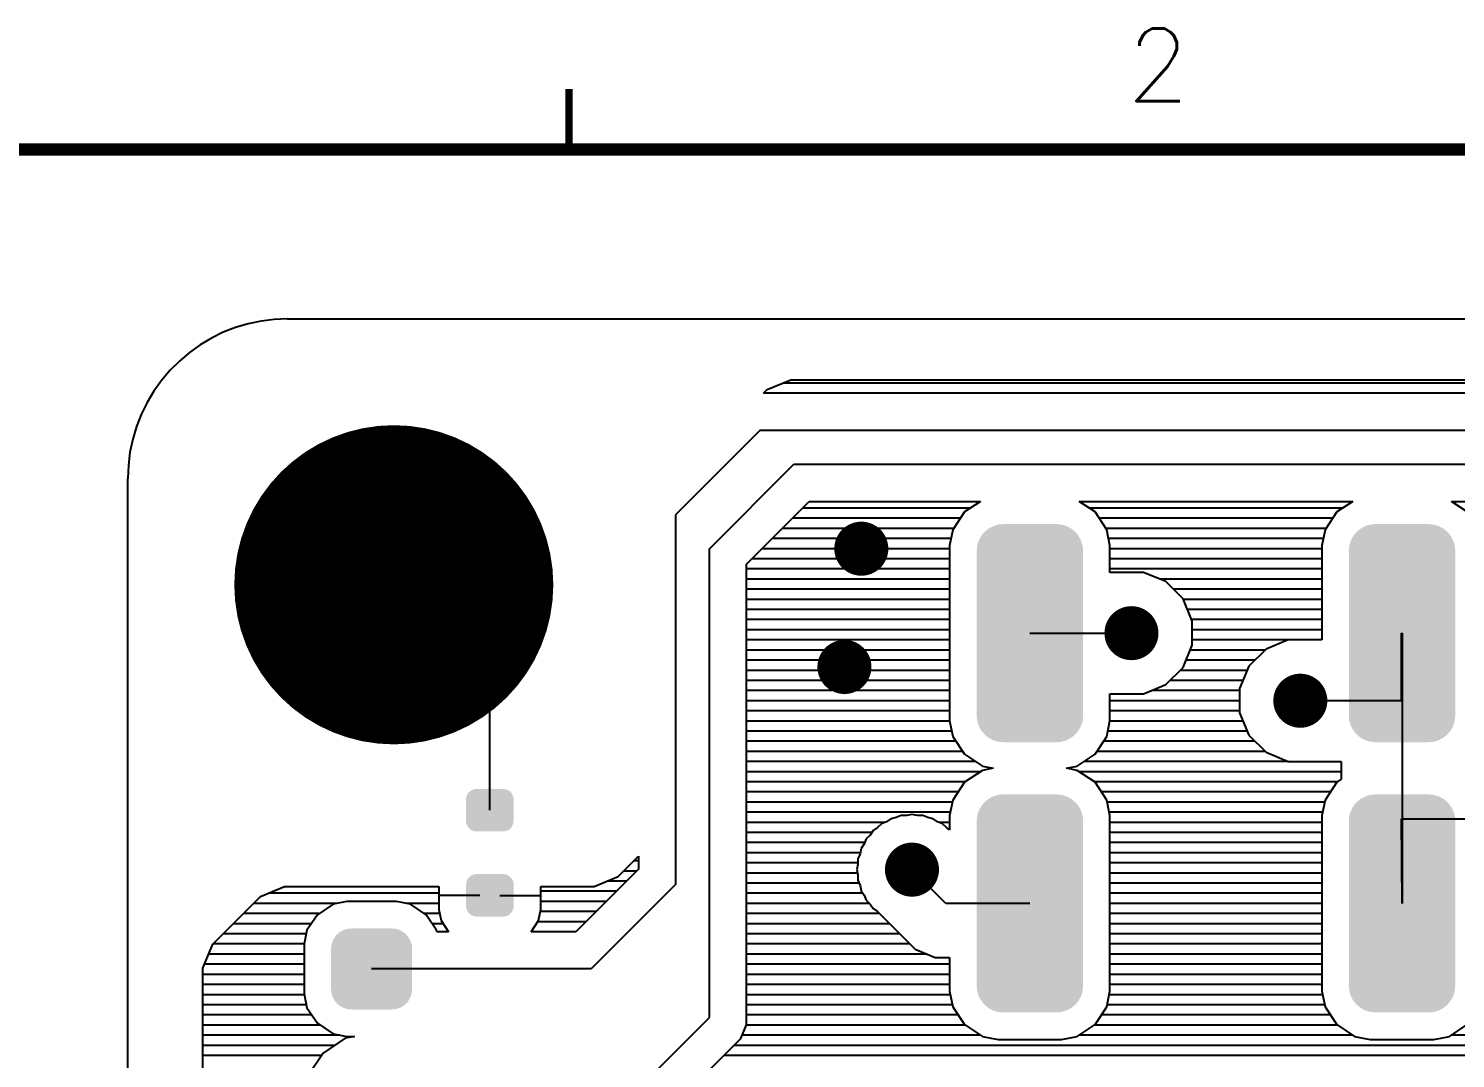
# Model space of a CAD drawing. Extents: x 295 to 953, y 10 to 290.
# Drawn here: x 518.4 to 577.4, y 247.4 to 290 of the extents above; entities that cross this region are included whole.
import ezdxf
from ezdxf.enums import TextEntityAlignment as Align

# ---------------------------------------------------------------- set-up
doc = ezdxf.new("R2010")
doc.units = 0
doc.header["$LTSCALE"] = 5
doc.header["$MEASUREMENT"] = 0
doc.layers.get('0').update_dxf_attribs({"linetype": 'CONTINUOUS', "lineweight": 25})
for name, color, linetype in [('DV-DPO-A6_BOT', 7, 'CONTINUOUS'), ('문자', 4, 'CONTINUOUS'), ('테두리', 3, 'CONTINUOUS')]:
    doc.layers.add(name, color=color, linetype=linetype)
doc.styles.get("Standard").update_dxf_attribs({"font": 'simplex.shx'})

# ---------------------------------------------------------------- blocks, each defined once
blk = doc.blocks.new('C')
at = {"layer": '테두리'}
for points, const_width in [([(63.75, 287.5), (63.75, 285)], 0.3), ([(15, 285), (15, 15), (405, 15), (405, 285), (15, 285)], 0.5)]:
    blk.add_lwpolyline(points, dxfattribs=dict(at, const_width=const_width))
at = {"layer": '문자'}
blk.add_text('2', height=3, dxfattribs=at).set_placement((88.125, 288.5), align=Align.MIDDLE)

msp = doc.modelspace()

# ---------------------------------------------------------------- linework, layer by layer
for points, const_width in [([(536.78, 267, -1), (530.181, 267, -1)], 6.599), ([(553.379, 268.492, -1), (552.262, 268.492, -1)], 1.118), ([(564.555, 264.999, -1), (563.438, 264.999, -1)], 1.118), ([(552.681, 263.602, -1), (551.563, 263.602, -1)], 1.118), ([(571.54, 262.205, -1), (570.423, 262.205, -1)], 1.118), ([(555.475, 255.22, -1), (554.357, 255.22, -1)], 1.118)]:
    msp.add_lwpolyline(points, format="xyb", close=True, dxfattribs=dict(const_width=const_width))
for points in [[(561.796, 269.034), (561.688, 269.172), (557.788, 269.034), (557.905, 269.172)], [(561.688, 269.172), (561.651, 269.202), (557.905, 269.172), (557.932, 269.202)], [(561.651, 269.202), (561.519, 269.315), (557.932, 269.202), (558.075, 269.315)], [(561.519, 269.315), (561.475, 269.339), (558.075, 269.315), (558.106, 269.339)], [(561.475, 269.339), (561.324, 269.421), (558.106, 269.339), (558.272, 269.421)], [(561.324, 269.421), (561.272, 269.438), (558.272, 269.421), (558.304, 269.438)], [(561.272, 269.438), (561.113, 269.487), (558.304, 269.438), (558.489, 269.487)], [(561.113, 269.487), (561.034, 269.495), (558.489, 269.487), (558.518, 269.495)], [(561.034, 269.495), (560.892, 269.509), (558.518, 269.495), (558.696, 269.509)], [(577.191, 269.034), (577.083, 269.172), (573.183, 269.034), (573.3, 269.172)], [(577.083, 269.172), (577.046, 269.202), (573.3, 269.172), (573.326, 269.202)], [(577.046, 269.202), (576.914, 269.315), (573.326, 269.202), (573.47, 269.315)], [(576.914, 269.315), (576.87, 269.339), (573.47, 269.315), (573.501, 269.339)], [(576.87, 269.339), (576.719, 269.421), (573.501, 269.339), (573.667, 269.421)], [(576.719, 269.421), (576.667, 269.438), (573.667, 269.421), (573.699, 269.438)], [(576.667, 269.438), (576.508, 269.487), (573.699, 269.438), (573.884, 269.487)], [(576.508, 269.487), (576.429, 269.495), (573.884, 269.487), (573.913, 269.495)], [(576.429, 269.495), (576.287, 269.509), (573.913, 269.495), (574.091, 269.509)], [(561.996, 268.408), (561.981, 268.585), (557.593, 268.408), (557.611, 268.585)], [(561.981, 268.585), (561.97, 268.628), (557.611, 268.585), (557.615, 268.628)], [(561.97, 268.628), (561.924, 268.799), (557.615, 268.628), (557.668, 268.799)], [(561.924, 268.799), (561.904, 268.84), (557.668, 268.799), (557.681, 268.84)], [(561.904, 268.84), (561.825, 268.997), (557.681, 268.84), (557.768, 268.997)], [(561.825, 268.997), (561.796, 269.034), (557.768, 268.997), (557.788, 269.034)], [(577.391, 268.408), (577.376, 268.585), (572.987, 268.408), (573.005, 268.585)], [(577.376, 268.585), (577.365, 268.628), (573.005, 268.585), (573.01, 268.628)], [(577.365, 268.628), (577.319, 268.799), (573.01, 268.628), (573.063, 268.799)], [(577.319, 268.799), (577.299, 268.84), (573.063, 268.799), (573.076, 268.84)], [(577.299, 268.84), (577.22, 268.997), (573.076, 268.84), (573.163, 268.997)], [(577.22, 268.997), (577.191, 269.034), (573.163, 268.997), (573.183, 269.034)], [(561.993, 268.329), (561.996, 268.408), (557.595, 268.329), (557.593, 268.408)], [(561.993, 261.669), (561.993, 268.329), (557.595, 261.669), (557.595, 268.329)], [(577.388, 268.329), (577.391, 268.408), (572.99, 268.329), (572.987, 268.408)], [(577.388, 261.669), (577.388, 268.329), (572.99, 261.669), (572.99, 268.329)], [(561.996, 261.59), (561.993, 261.669), (557.593, 261.59), (557.595, 261.669)], [(561.978, 261.413), (561.996, 261.59), (557.607, 261.413), (557.593, 261.59)], [(577.391, 261.59), (577.388, 261.669), (572.987, 261.59), (572.99, 261.669)], [(577.373, 261.413), (577.391, 261.59), (573.002, 261.413), (572.987, 261.59)], [(561.974, 261.37), (561.978, 261.413), (557.618, 261.37), (557.607, 261.413)], [(561.92, 261.199), (561.974, 261.37), (557.665, 261.199), (557.618, 261.37)], [(561.908, 261.158), (561.92, 261.199), (557.685, 261.158), (557.665, 261.199)], [(561.821, 261.001), (561.908, 261.158), (557.764, 261.001), (557.685, 261.158)], [(561.801, 260.964), (561.821, 261.001), (557.792, 260.964), (557.764, 261.001)], [(561.683, 260.827), (561.801, 260.964), (557.901, 260.827), (557.792, 260.964)], [(577.369, 261.37), (577.373, 261.413), (573.013, 261.37), (573.002, 261.413)], [(577.315, 261.199), (577.369, 261.37), (573.059, 261.199), (573.013, 261.37)], [(577.303, 261.158), (577.315, 261.199), (573.08, 261.158), (573.059, 261.199)], [(577.216, 261.001), (577.303, 261.158), (573.159, 261.001), (573.08, 261.158)], [(577.196, 260.964), (577.216, 261.001), (573.187, 260.964), (573.159, 261.001)], [(577.078, 260.827), (577.196, 260.964), (573.296, 260.827), (573.187, 260.964)], [(561.657, 260.796), (561.683, 260.827), (557.937, 260.796), (557.901, 260.827)], [(561.513, 260.683), (561.657, 260.796), (558.07, 260.683), (557.937, 260.796)], [(561.482, 260.659), (561.513, 260.683), (558.113, 260.659), (558.07, 260.683)], [(561.317, 260.577), (561.482, 260.659), (558.264, 260.577), (558.113, 260.659)], [(561.284, 260.561), (561.317, 260.577), (558.316, 260.561), (558.264, 260.577)], [(561.099, 260.511), (561.284, 260.561), (558.476, 260.511), (558.316, 260.561)], [(561.07, 260.504), (561.099, 260.511), (558.554, 260.504), (558.476, 260.511)], [(560.892, 260.49), (561.07, 260.504), (558.696, 260.49), (558.554, 260.504)], [(577.052, 260.796), (577.078, 260.827), (573.332, 260.796), (573.296, 260.827)], [(576.908, 260.683), (577.052, 260.796), (573.465, 260.683), (573.332, 260.796)], [(576.877, 260.659), (576.908, 260.683), (573.508, 260.659), (573.465, 260.683)], [(576.711, 260.577), (576.877, 260.659), (573.659, 260.577), (573.508, 260.659)], [(576.679, 260.561), (576.711, 260.577), (573.711, 260.561), (573.659, 260.577)], [(576.494, 260.511), (576.679, 260.561), (573.871, 260.511), (573.711, 260.561)], [(576.465, 260.504), (576.494, 260.511), (573.949, 260.504), (573.871, 260.511)], [(576.287, 260.49), (576.465, 260.504), (574.091, 260.49), (573.949, 260.504)], [(538.115, 258.54), (538.004, 258.559), (536.779, 258.54), (536.903, 258.559)], [(538.442, 257.237), (538.442, 258.12), (536.464, 257.237), (536.464, 258.12)], [(538.44, 258.12), (538.422, 258.244), (536.467, 258.12), (536.487, 258.244)], [(538.422, 258.244), (538.415, 258.258), (536.487, 258.244), (536.489, 258.258)], [(538.415, 258.258), (538.362, 258.37), (536.489, 258.258), (536.548, 258.37)], [(538.362, 258.37), (538.35, 258.382), (536.548, 258.37), (536.554, 258.382)], [(538.35, 258.382), (538.265, 258.471), (536.554, 258.382), (536.645, 258.471)], [(538.265, 258.471), (538.249, 258.479), (536.645, 258.471), (536.654, 258.479)], [(538.249, 258.479), (538.141, 258.536), (536.654, 258.479), (536.77, 258.536)], [(538.141, 258.536), (538.115, 258.54), (536.77, 258.536), (536.779, 258.54)], [(561.796, 257.858), (561.688, 257.996), (557.788, 257.858), (557.905, 257.996)], [(561.688, 257.996), (561.651, 258.026), (557.905, 257.996), (557.932, 258.026)], [(561.651, 258.026), (561.519, 258.139), (557.932, 258.026), (558.075, 258.139)], [(561.519, 258.139), (561.475, 258.163), (558.075, 258.139), (558.106, 258.163)], [(561.475, 258.163), (561.324, 258.245), (558.106, 258.163), (558.272, 258.245)], [(561.324, 258.245), (561.272, 258.262), (558.272, 258.245), (558.304, 258.262)], [(561.272, 258.262), (561.113, 258.311), (558.304, 258.262), (558.489, 258.311)], [(561.113, 258.311), (561.034, 258.319), (558.489, 258.311), (558.518, 258.319)], [(561.034, 258.319), (560.892, 258.333), (558.518, 258.319), (558.696, 258.333)], [(577.191, 257.858), (577.083, 257.996), (573.183, 257.858), (573.3, 257.996)], [(577.083, 257.996), (577.046, 258.026), (573.3, 257.996), (573.326, 258.026)], [(577.046, 258.026), (576.914, 258.139), (573.326, 258.026), (573.47, 258.139)], [(576.914, 258.139), (576.87, 258.163), (573.47, 258.139), (573.501, 258.163)], [(576.87, 258.163), (576.719, 258.245), (573.501, 258.163), (573.667, 258.245)], [(576.719, 258.245), (576.667, 258.262), (573.667, 258.245), (573.699, 258.262)], [(576.667, 258.262), (576.508, 258.311), (573.699, 258.262), (573.884, 258.311)], [(576.508, 258.311), (576.429, 258.319), (573.884, 258.311), (573.913, 258.319)], [(576.429, 258.319), (576.287, 258.333), (573.913, 258.319), (574.091, 258.333)], [(561.996, 257.232), (561.981, 257.409), (557.593, 257.232), (557.611, 257.409)], [(561.981, 257.409), (561.97, 257.452), (557.611, 257.409), (557.615, 257.452)], [(561.97, 257.452), (561.924, 257.623), (557.615, 257.452), (557.668, 257.623)], [(561.924, 257.623), (561.904, 257.664), (557.668, 257.623), (557.681, 257.664)], [(561.904, 257.664), (561.825, 257.821), (557.681, 257.664), (557.768, 257.821)], [(561.825, 257.821), (561.796, 257.858), (557.768, 257.821), (557.788, 257.858)], [(577.391, 257.232), (577.376, 257.409), (572.987, 257.232), (573.005, 257.409)], [(577.376, 257.409), (577.365, 257.452), (573.005, 257.409), (573.01, 257.452)], [(577.365, 257.452), (577.319, 257.623), (573.01, 257.452), (573.063, 257.623)], [(577.319, 257.623), (577.299, 257.664), (573.063, 257.623), (573.076, 257.664)], [(577.299, 257.664), (577.22, 257.821), (573.076, 257.664), (573.163, 257.821)], [(577.22, 257.821), (577.191, 257.858), (573.163, 257.821), (573.183, 257.858)], [(538.42, 257.114), (538.44, 257.237), (536.485, 257.114), (536.467, 257.237)], [(538.417, 257.1), (538.42, 257.114), (536.492, 257.1), (536.485, 257.114)], [(538.359, 256.988), (538.417, 257.1), (536.545, 256.988), (536.492, 257.1)], [(538.353, 256.976), (538.359, 256.988), (536.557, 256.976), (536.545, 256.988)], [(538.262, 256.887), (538.353, 256.976), (536.642, 256.887), (536.557, 256.976)], [(538.253, 256.878), (538.262, 256.887), (536.658, 256.878), (536.642, 256.887)], [(538.137, 256.822), (538.253, 256.878), (536.765, 256.822), (536.658, 256.878)], [(538.127, 256.817), (538.137, 256.822), (536.792, 256.817), (536.765, 256.822)], [(538.004, 256.799), (538.127, 256.817), (536.903, 256.799), (536.792, 256.817)], [(561.993, 257.153), (561.996, 257.232), (557.595, 257.153), (557.593, 257.232)], [(561.993, 250.493), (561.993, 257.153), (557.595, 250.493), (557.595, 257.153)], [(577.388, 257.153), (577.391, 257.232), (572.99, 257.153), (572.987, 257.232)], [(577.388, 250.493), (577.388, 257.153), (572.99, 250.493), (572.99, 257.153)], [(538.249, 254.959), (538.141, 255.015), (536.654, 254.959), (536.77, 255.015)], [(538.141, 255.015), (538.115, 255.02), (536.77, 255.015), (536.779, 255.02)], [(538.115, 255.02), (538.004, 255.038), (536.779, 255.02), (536.903, 255.038)], [(538.442, 253.717), (538.442, 254.6), (536.464, 253.717), (536.464, 254.6)], [(538.44, 254.6), (538.422, 254.724), (536.467, 254.6), (536.487, 254.724)], [(538.422, 254.724), (538.415, 254.738), (536.487, 254.724), (536.489, 254.738)], [(538.415, 254.738), (538.362, 254.85), (536.489, 254.738), (536.548, 254.85)], [(538.362, 254.85), (538.35, 254.862), (536.548, 254.85), (536.554, 254.862)], [(538.35, 254.862), (538.265, 254.95), (536.554, 254.862), (536.645, 254.95)], [(538.265, 254.95), (538.249, 254.959), (536.645, 254.95), (536.654, 254.959)], [(538.42, 253.593), (538.44, 253.717), (536.485, 253.593), (536.467, 253.717)], [(538.417, 253.579), (538.42, 253.593), (536.492, 253.579), (536.485, 253.593)], [(538.359, 253.467), (538.417, 253.579), (536.545, 253.467), (536.492, 253.579)], [(538.353, 253.455), (538.359, 253.467), (536.557, 253.455), (536.545, 253.467)], [(538.262, 253.367), (538.353, 253.455), (536.642, 253.367), (536.557, 253.455)], [(538.253, 253.358), (538.262, 253.367), (536.658, 253.358), (536.642, 253.367)], [(538.137, 253.301), (538.253, 253.358), (536.765, 253.301), (536.658, 253.358)], [(538.127, 253.297), (538.137, 253.301), (536.792, 253.297), (536.765, 253.301)], [(538.004, 253.278), (538.127, 253.297), (536.903, 253.278), (536.792, 253.297)], [(533.9, 252.62), (533.776, 252.701), (531.221, 252.62), (531.359, 252.701)], [(533.776, 252.701), (533.73, 252.718), (531.359, 252.701), (531.387, 252.718)], [(533.73, 252.718), (533.594, 252.767), (531.387, 252.718), (531.546, 252.767)], [(533.594, 252.767), (533.525, 252.775), (531.546, 252.767), (531.572, 252.775)], [(533.525, 252.775), (533.402, 252.789), (531.572, 252.775), (531.726, 252.789)], [(534.24, 251.951), (534.226, 252.105), (530.887, 251.951), (530.905, 252.105)], [(534.226, 252.105), (534.214, 252.143), (530.905, 252.105), (530.91, 252.143)], [(534.214, 252.143), (534.169, 252.289), (530.91, 252.143), (530.963, 252.289)], [(534.169, 252.289), (534.148, 252.325), (530.963, 252.289), (530.975, 252.325)], [(534.148, 252.325), (534.071, 252.456), (530.975, 252.325), (531.061, 252.456)], [(534.071, 252.456), (534.042, 252.487), (531.061, 252.456), (531.081, 252.487)], [(534.042, 252.487), (533.938, 252.596), (531.081, 252.487), (531.195, 252.596)], [(533.938, 252.596), (533.9, 252.62), (531.195, 252.596), (531.221, 252.62)], [(534.24, 250.275), (534.24, 251.951), (530.887, 250.275), (530.887, 251.951)], [(561.996, 250.414), (561.993, 250.493), (557.593, 250.414), (557.595, 250.493)], [(561.978, 250.237), (561.996, 250.414), (557.607, 250.237), (557.593, 250.414)], [(577.391, 250.414), (577.388, 250.493), (572.987, 250.414), (572.99, 250.493)], [(577.373, 250.237), (577.391, 250.414), (573.002, 250.237), (572.987, 250.414)], [(534.222, 250.121), (534.24, 250.275), (530.902, 250.121), (530.887, 250.275)], [(534.218, 250.083), (534.222, 250.121), (530.914, 250.083), (530.902, 250.121)], [(534.165, 249.936), (534.218, 250.083), (530.959, 249.936), (530.914, 250.083)], [(534.152, 249.901), (534.165, 249.936), (530.98, 249.901), (530.959, 249.936)], [(534.067, 249.77), (534.152, 249.901), (531.057, 249.77), (530.98, 249.901)], [(534.047, 249.739), (534.067, 249.77), (531.086, 249.739), (531.057, 249.77)], [(533.932, 249.63), (534.047, 249.739), (531.19, 249.63), (531.086, 249.739)], [(561.974, 250.194), (561.978, 250.237), (557.618, 250.194), (557.607, 250.237)], [(561.92, 250.023), (561.974, 250.194), (557.665, 250.023), (557.618, 250.194)], [(561.908, 249.982), (561.92, 250.023), (557.685, 249.982), (557.665, 250.023)], [(561.821, 249.825), (561.908, 249.982), (557.764, 249.825), (557.685, 249.982)], [(561.801, 249.788), (561.821, 249.825), (557.792, 249.788), (557.764, 249.825)], [(561.683, 249.651), (561.801, 249.788), (557.901, 249.651), (557.792, 249.788)], [(577.369, 250.194), (577.373, 250.237), (573.013, 250.194), (573.002, 250.237)], [(577.315, 250.023), (577.369, 250.194), (573.059, 250.023), (573.013, 250.194)], [(577.303, 249.982), (577.315, 250.023), (573.08, 249.982), (573.059, 250.023)], [(577.216, 249.825), (577.303, 249.982), (573.159, 249.825), (573.08, 249.982)], [(577.196, 249.788), (577.216, 249.825), (573.187, 249.788), (573.159, 249.825)], [(577.078, 249.651), (577.196, 249.788), (573.296, 249.651), (573.187, 249.788)], [(533.907, 249.606), (533.932, 249.63), (531.227, 249.606), (531.19, 249.63)], [(533.769, 249.524), (533.907, 249.606), (531.352, 249.524), (531.227, 249.606)], [(533.74, 249.508), (533.769, 249.524), (531.398, 249.508), (531.352, 249.524)], [(533.582, 249.459), (533.74, 249.508), (531.534, 249.459), (531.398, 249.508)], [(533.556, 249.451), (533.582, 249.459), (531.603, 249.451), (531.534, 249.459)], [(533.402, 249.437), (533.556, 249.451), (531.726, 249.437), (531.603, 249.451)], [(561.657, 249.62), (561.683, 249.651), (557.937, 249.62), (557.901, 249.651)], [(561.513, 249.507), (561.657, 249.62), (558.07, 249.507), (557.937, 249.62)], [(561.482, 249.483), (561.513, 249.507), (558.113, 249.483), (558.07, 249.507)], [(561.317, 249.401), (561.482, 249.483), (558.264, 249.401), (558.113, 249.483)], [(561.284, 249.385), (561.317, 249.401), (558.316, 249.385), (558.264, 249.401)], [(561.099, 249.335), (561.284, 249.385), (558.476, 249.335), (558.316, 249.385)], [(561.07, 249.328), (561.099, 249.335), (558.554, 249.328), (558.476, 249.335)], [(560.892, 249.314), (561.07, 249.328), (558.696, 249.314), (558.554, 249.328)], [(577.052, 249.62), (577.078, 249.651), (573.332, 249.62), (573.296, 249.651)], [(576.908, 249.507), (577.052, 249.62), (573.465, 249.507), (573.332, 249.62)], [(576.877, 249.483), (576.908, 249.507), (573.508, 249.483), (573.465, 249.507)], [(576.711, 249.401), (576.877, 249.483), (573.659, 249.401), (573.508, 249.483)], [(576.679, 249.385), (576.711, 249.401), (573.711, 249.385), (573.659, 249.401)], [(576.494, 249.335), (576.679, 249.385), (573.871, 249.335), (573.711, 249.385)], [(576.465, 249.328), (576.494, 249.335), (573.949, 249.328), (573.871, 249.335)], [(576.287, 249.314), (576.465, 249.328), (574.091, 249.314), (573.949, 249.328)]]:
    msp.add_solid(points)
at = {"layer": 'DV-DPO-A6_BOT'}
for p, q in [((526.428, 277.444), (525.937, 277.203)), ((526.937, 277.639), (526.428, 277.444)), ((527.462, 277.796), (526.937, 277.639)), ((527.993, 277.907), (527.462, 277.796)), ((528.535, 277.974), (527.993, 277.907)), ((529.077, 277.997), (528.535, 277.974)), ((529.077, 277.997), (845.877, 277.997)), ((525.467, 276.924), (525.026, 276.605)), ((525.937, 277.203), (525.467, 276.924)), ((525.026, 276.605), (524.612, 276.253)), ((524.227, 275.868), (523.869, 275.449)), ((524.612, 276.253), (524.227, 275.868)), ((523.869, 275.449), (523.556, 275.007)), ((548.92, 275.069), (549.909, 275.477)), ((733.492, 275.337), (549.574, 275.337)), ((549.909, 275.477), (733.156, 275.477)), ((523.277, 274.538), (523.036, 274.046)), ((523.556, 275.007), (523.277, 274.538)), ((548.775, 274.918), (548.92, 275.069)), ((734.291, 274.918), (548.775, 274.918)), ((633.455, 274.918), (548.775, 274.918)), ((523.036, 274.046), (522.835, 273.538)), ((522.835, 273.538), (522.684, 273.018)), ((548.629, 273.381), (545.137, 269.889)), ((633.148, 273.381), (548.629, 273.381)), ((522.684, 273.018), (522.567, 272.481)), ((522.567, 272.481), (522.5, 271.945)), ((522.5, 271.945), (522.478, 271.397)), ((546.534, 268.492), (550.026, 271.984)), ((550.026, 271.984), (630.354, 271.984)), ((522.478, 75.599), (522.478, 271.397)), ((548.071, 267.855), (550.663, 270.447)), ((550.663, 270.447), (557.749, 270.447)), ((557.749, 270.447), (557.095, 270.012)), ((562.493, 270.012), (561.834, 270.447)), ((561.834, 270.447), (573.15, 270.447)), ((573.15, 270.447), (572.49, 270.012)), ((577.234, 270.447), (629.722, 270.447)), ((577.888, 270.012), (577.234, 270.447)), ((545.137, 269.889), (545.137, 254.605)), ((557.33, 270.168), (550.384, 270.168)), ((557.095, 270.012), (556.603, 269.274)), ((572.73, 270.168), (562.253, 270.168)), ((562.979, 269.274), (562.493, 270.012)), ((572.49, 270.012), (572.004, 269.274)), ((556.643, 269.33), (549.546, 269.33)), ((556.922, 269.749), (549.965, 269.749)), ((556.603, 269.274), (556.475, 268.631)), ((572.323, 269.749), (562.661, 269.749)), ((572.038, 269.33), (562.946, 269.33)), ((563.108, 268.631), (562.979, 269.274)), ((572.004, 269.274), (571.875, 268.631)), ((556.531, 268.911), (549.127, 268.911)), ((556.475, 268.631), (556.475, 261.372)), ((571.931, 268.911), (563.052, 268.911)), ((563.108, 267.514), (563.108, 268.631)), ((571.875, 268.631), (571.875, 264.72)), ((546.534, 249.107), (546.534, 268.492)), ((556.475, 268.073), (548.289, 268.073)), ((556.475, 268.492), (548.708, 268.492)), ((571.875, 268.492), (563.108, 268.492)), ((571.875, 268.073), (563.108, 268.073)), ((548.071, 249.414), (548.071, 267.855)), ((556.475, 267.653), (548.071, 267.653)), ((571.875, 267.653), (563.108, 267.653)), ((564.499, 267.514), (563.108, 267.514)), ((565.421, 267.134), (564.499, 267.514)), ((537.453, 263.021), (533.48, 267)), ((556.475, 267.234), (548.071, 267.234)), ((556.475, 266.815), (548.071, 266.815)), ((571.875, 267.234), (565.175, 267.234)), ((566.131, 266.424), (565.421, 267.134)), ((571.875, 266.815), (565.74, 266.815)), ((556.475, 266.396), (548.071, 266.396)), ((566.511, 265.502), (566.131, 266.424)), ((571.875, 266.396), (566.142, 266.396)), ((556.475, 265.977), (548.071, 265.977)), ((571.875, 265.977), (566.315, 265.977)), ((556.475, 265.558), (548.071, 265.558)), ((556.475, 265.139), (548.071, 265.139)), ((571.875, 265.558), (566.489, 265.558)), ((566.511, 264.502), (566.511, 265.502)), ((571.875, 265.139), (566.511, 265.139)), ((556.475, 264.72), (548.071, 264.72)), ((559.794, 264.999), (563.996, 264.999)), ((566.131, 263.574), (566.511, 264.502)), ((571.875, 264.72), (566.511, 264.72)), ((570.484, 264.72), (569.562, 264.34)), ((571.875, 264.72), (570.484, 264.72)), ((575.172, 262.205), (575.172, 264.999)), ((575.172, 264.999), (575.189, 264.999)), ((575.189, 264.999), (575.189, 257.316)), ((556.475, 264.301), (548.071, 264.301)), ((556.475, 263.882), (548.071, 263.882)), ((569.104, 263.882), (566.26, 263.882)), ((569.523, 264.301), (566.433, 264.301)), ((569.562, 264.34), (568.852, 263.63)), ((556.475, 263.462), (548.071, 263.462)), ((565.421, 262.87), (566.131, 263.574)), ((568.785, 263.462), (566.019, 263.462)), ((568.852, 263.63), (568.467, 262.708)), ((537.453, 257.679), (537.453, 263.021)), ((556.475, 263.043), (548.071, 263.043)), ((564.499, 262.485), (565.421, 262.87)), ((568.612, 263.043), (565.6, 263.043)), ((568.467, 262.708), (568.467, 261.708)), ((556.475, 262.624), (548.071, 262.624)), ((556.475, 262.205), (548.071, 262.205)), ((563.108, 261.372), (563.108, 262.485)), ((563.108, 262.485), (564.499, 262.485)), ((568.467, 262.205), (563.108, 262.205)), ((568.467, 262.624), (564.835, 262.624)), ((575.172, 262.205), (570.981, 262.205)), ((556.475, 261.786), (548.071, 261.786)), ((568.467, 261.786), (563.108, 261.786)), ((568.467, 261.708), (568.852, 260.78)), ((556.475, 261.367), (548.071, 261.367)), ((556.559, 260.948), (548.071, 260.948)), ((556.475, 261.372), (556.603, 260.724)), ((562.979, 260.724), (563.108, 261.372)), ((568.785, 260.948), (563.024, 260.948)), ((568.612, 261.367), (563.108, 261.367)), ((556.732, 260.529), (548.071, 260.529)), ((556.603, 260.724), (557.095, 259.992)), ((562.493, 259.992), (562.979, 260.724)), ((569.104, 260.529), (562.851, 260.529)), ((568.852, 260.78), (569.562, 260.076)), ((557.011, 260.11), (548.071, 260.11)), ((557.095, 259.992), (557.827, 259.501)), ((561.756, 259.501), (562.493, 259.992)), ((569.523, 260.11), (562.571, 260.11)), ((569.562, 260.076), (570.484, 259.691)), ((557.542, 259.691), (548.071, 259.691)), ((557.749, 259.271), (548.071, 259.271)), ((557.827, 259.322), (557.095, 258.836)), ((557.827, 259.501), (558.274, 259.411)), ((558.274, 259.411), (557.827, 259.322)), ((561.309, 259.411), (561.756, 259.501)), ((561.756, 259.322), (561.309, 259.411)), ((562.493, 258.836), (561.756, 259.322)), ((572.675, 259.271), (561.834, 259.271)), ((570.484, 259.691), (562.041, 259.691)), ((570.484, 259.691), (572.675, 259.691)), ((572.675, 259.691), (572.675, 258.958)), ((557.123, 258.852), (548.071, 258.852)), ((557.095, 258.836), (556.603, 258.098)), ((572.524, 258.852), (562.46, 258.852)), ((562.979, 258.098), (562.493, 258.836)), ((572.49, 258.836), (572.004, 258.098)), ((572.675, 258.958), (572.49, 258.836)), ((556.827, 258.433), (548.071, 258.433)), ((556.587, 258.014), (548.071, 258.014)), ((556.603, 258.098), (556.475, 257.455)), ((572.228, 258.433), (562.756, 258.433)), ((563.108, 257.455), (562.979, 258.098)), ((571.987, 258.014), (562.996, 258.014)), ((572.004, 258.098), (571.875, 257.455)), ((556.503, 257.595), (548.071, 257.595)), ((554.268, 257.371), (554.044, 257.327)), ((554.474, 257.455), (554.268, 257.371)), ((554.698, 257.455), (554.474, 257.455)), ((554.916, 257.5), (554.698, 257.455)), ((555.139, 257.455), (554.916, 257.5)), ((555.363, 257.455), (555.139, 257.455)), ((555.57, 257.371), (555.363, 257.455)), ((555.793, 257.327), (555.57, 257.371)), ((556.475, 257.455), (556.475, 256.869)), ((571.903, 257.595), (563.08, 257.595)), ((563.108, 250.196), (563.108, 257.455)), ((571.875, 257.455), (571.875, 250.196)), ((553.798, 257.176), (548.071, 257.176)), ((553.307, 256.835), (553.184, 256.645)), ((553.497, 256.958), (553.307, 256.835)), ((553.653, 257.114), (553.497, 256.958)), ((553.86, 257.204), (553.653, 257.114)), ((554.044, 257.327), (553.86, 257.204)), ((555.978, 257.204), (555.793, 257.327)), ((556.184, 257.114), (555.978, 257.204)), ((556.475, 257.176), (556.039, 257.176)), ((556.341, 256.958), (556.184, 257.114)), ((556.475, 256.869), (556.341, 256.958)), ((571.875, 257.176), (563.108, 257.176)), ((575.189, 253.823), (575.172, 257.316)), ((575.172, 257.316), (575.189, 257.316)), ((575.189, 257.316), (603.012, 257.316)), ((575.189, 257.316), (575.189, 253.823)), ((553.256, 256.757), (548.071, 256.757)), ((552.96, 256.338), (548.071, 256.338)), ((552.938, 256.282), (552.815, 256.092)), ((553.022, 256.489), (552.938, 256.282)), ((553.184, 256.645), (553.022, 256.489)), ((571.875, 256.757), (563.108, 256.757)), ((571.875, 256.338), (563.108, 256.338)), ((542.756, 254.935), (543.6, 255.779)), ((543.6, 255.779), (543.6, 255.242)), ((552.781, 255.919), (548.071, 255.919)), ((552.77, 255.874), (552.681, 255.667)), ((552.681, 255.667), (552.681, 255.444)), ((552.815, 256.092), (552.77, 255.874)), ((571.875, 255.919), (563.108, 255.919)), ((543.6, 255.242), (541.013, 252.65)), ((543.528, 255.164), (542.986, 255.164)), ((543.6, 255.583), (543.405, 255.583)), ((552.681, 255.5), (548.071, 255.5)), ((552.67, 255.08), (548.071, 255.08)), ((552.681, 255.444), (552.642, 255.22)), ((552.642, 255.22), (552.681, 255.002)), ((556.313, 253.823), (554.916, 255.22)), ((571.875, 255.5), (563.108, 255.5)), ((571.875, 255.08), (563.108, 255.08)), ((527.965, 254.114), (528.954, 254.522)), ((528.954, 254.522), (535.347, 254.522)), ((535.347, 254.522), (535.347, 253.566)), ((539.566, 253.566), (539.566, 254.522)), ((539.566, 254.522), (541.767, 254.522)), ((545.137, 254.605), (541.644, 251.113)), ((541.767, 254.522), (542.756, 254.935)), ((543.108, 254.745), (542.304, 254.745)), ((552.731, 254.661), (548.071, 254.661)), ((552.681, 255.002), (552.681, 254.779)), ((552.681, 254.779), (552.77, 254.572)), ((552.77, 254.572), (552.815, 254.348)), ((571.875, 254.661), (563.108, 254.661)), ((525.992, 252.141), (527.965, 254.114)), ((535.347, 254.242), (528.278, 254.242)), ((531.536, 253.907), (530.966, 253.795)), ((533.598, 253.907), (531.536, 253.907)), ((534.168, 253.795), (533.598, 253.907)), ((537.034, 254.158), (535.347, 254.158)), ((537.872, 254.158), (539.566, 254.158)), ((542.689, 254.326), (539.566, 254.326)), ((542.27, 253.907), (539.566, 253.907)), ((552.882, 254.242), (548.071, 254.242)), ((552.815, 254.348), (552.938, 254.164)), ((552.938, 254.164), (553.022, 253.957)), ((553.022, 253.957), (553.184, 253.795)), ((571.875, 254.242), (563.108, 254.242)), ((530.385, 253.404), (527.261, 253.404)), ((531.122, 253.823), (527.68, 253.823)), ((530.318, 253.359), (529.887, 252.717)), ((530.966, 253.795), (530.318, 253.359)), ((535.347, 253.823), (534.011, 253.823)), ((534.816, 253.359), (534.168, 253.795)), ((535.38, 253.404), (534.749, 253.404)), ((535.246, 252.717), (534.816, 253.359)), ((535.347, 253.566), (535.442, 253.113)), ((539.471, 253.113), (539.566, 253.566)), ((541.851, 253.488), (539.549, 253.488)), ((553.156, 253.823), (548.071, 253.823)), ((553.575, 253.404), (548.071, 253.404)), ((553.184, 253.795), (553.307, 253.611)), ((553.307, 253.611), (553.497, 253.488)), ((553.497, 253.488), (555.05, 251.929)), ((559.794, 253.823), (556.313, 253.823)), ((571.875, 253.823), (563.108, 253.823)), ((571.875, 253.404), (563.108, 253.404)), ((530.066, 252.985), (526.842, 252.985)), ((529.887, 252.717), (529.77, 252.147)), ((535.526, 252.985), (535.067, 252.985)), ((535.257, 252.65), (535.246, 252.717)), ((535.749, 252.65), (535.257, 252.65)), ((535.442, 253.113), (535.749, 252.65)), ((539.163, 252.65), (539.471, 253.113)), ((541.013, 252.65), (539.163, 252.65)), ((541.013, 252.65), (539.163, 252.65)), ((541.432, 253.069), (539.443, 253.069)), ((553.994, 252.985), (548.071, 252.985)), ((571.875, 252.985), (563.108, 252.985)), ((525.584, 251.152), (525.992, 252.141)), ((529.775, 252.147), (526.004, 252.147)), ((529.859, 252.566), (526.423, 252.566)), ((529.77, 252.147), (529.77, 250.085)), ((554.413, 252.566), (548.071, 252.566)), ((554.832, 252.147), (548.071, 252.147)), ((571.875, 252.566), (563.108, 252.566)), ((571.875, 252.147), (563.108, 252.147)), ((529.77, 251.728), (525.819, 251.728)), ((555.536, 251.728), (548.071, 251.728)), ((555.05, 251.929), (555.871, 251.588)), ((555.871, 251.588), (556.475, 251.588)), ((556.475, 251.588), (556.475, 250.196)), ((571.875, 251.728), (563.108, 251.728)), ((525.579, 214.009), (525.584, 251.152)), ((529.77, 250.889), (525.584, 250.889)), ((529.77, 251.309), (525.646, 251.309)), ((541.644, 251.113), (532.564, 251.113)), ((556.475, 251.309), (548.071, 251.309)), ((556.475, 250.889), (548.071, 250.889)), ((571.875, 251.309), (563.108, 251.309)), ((571.875, 250.889), (563.108, 250.889)), ((529.77, 250.47), (525.584, 250.47)), ((556.475, 250.47), (548.071, 250.47)), ((571.875, 250.47), (563.108, 250.47)), ((529.781, 250.051), (525.584, 250.051)), ((529.77, 250.085), (529.887, 249.509)), ((556.503, 250.051), (548.071, 250.051)), ((556.475, 250.196), (556.603, 249.548)), ((562.979, 249.548), (563.108, 250.196)), ((571.903, 250.051), (563.08, 250.051)), ((571.875, 250.196), (572.004, 249.548)), ((529.859, 249.632), (525.584, 249.632)), ((530.083, 249.213), (525.584, 249.213)), ((529.887, 249.509), (530.318, 248.867)), ((543.041, 245.614), (546.534, 249.107)), ((556.587, 249.632), (548.071, 249.632)), ((548.071, 248.799), (548.071, 249.414)), ((556.827, 249.213), (548.071, 249.213)), ((556.603, 249.548), (557.095, 248.816)), ((562.493, 248.816), (562.979, 249.548)), ((572.228, 249.213), (562.756, 249.213)), ((571.987, 249.632), (562.996, 249.632)), ((572.004, 249.548), (572.49, 248.816)), ((530.424, 248.794), (525.584, 248.794)), ((530.318, 248.867), (530.966, 248.431)), ((547.841, 248.235), (548.071, 248.799)), ((557.123, 248.794), (548.071, 248.794)), ((557.095, 248.816), (557.827, 248.325)), ((561.756, 248.325), (562.493, 248.816)), ((572.524, 248.794), (562.46, 248.794)), ((572.49, 248.816), (573.228, 248.325)), ((577.156, 248.325), (577.888, 248.816)), ((531.251, 248.375), (525.584, 248.375)), ((531.044, 247.956), (525.584, 247.956)), ((531.474, 248.246), (530.552, 247.626)), ((530.966, 248.431), (531.536, 248.319)), ((531.849, 248.319), (531.474, 248.246)), ((531.536, 248.319), (531.849, 248.319)), ((547.406, 247.805), (547.841, 248.235)), ((595.636, 247.956), (547.562, 247.956)), ((557.749, 248.375), (547.897, 248.375)), ((557.827, 248.325), (558.475, 248.196)), ((558.475, 248.196), (561.107, 248.196)), ((561.107, 248.196), (561.756, 248.325)), ((573.15, 248.375), (561.834, 248.375)), ((573.228, 248.325), (573.876, 248.196)), ((573.876, 248.196), (576.508, 248.196)), ((576.508, 248.196), (577.156, 248.325)), ((595.217, 248.375), (577.234, 248.375)), ((530.491, 247.537), (525.584, 247.537)), ((530.552, 247.626), (529.938, 246.704)), ((544.349, 244.743), (547.406, 247.805)), ((596.055, 247.537), (547.143, 247.537))]:
    msp.add_line(p, q, dxfattribs=at)

# ---------------------------------------------------------------- block references
msp.add_blockref('C', (476.978, 0))

doc.saveas('drawing.dxf')
